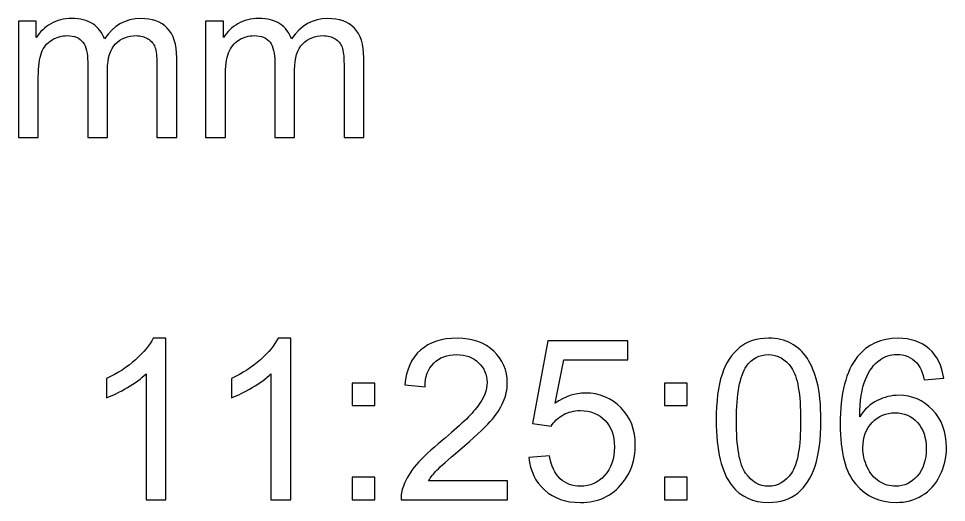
# Model space of a CAD drawing. Header units: millimetres. Extents: x -284 to 247, y -404 to 405.
# Drawn here: x -194.9 to -177.41, y -395.04 to -385.92 of the extents above; entities that cross this region are included whole.
import ezdxf

# ---------------------------------------------------------------- set-up
doc = ezdxf.new("R2010")
doc.units = ezdxf.units.MM
doc.header["$MEASUREMENT"] = 0
doc.layers.add('Layer 1', color=7, linetype='Continuous')

msp = doc.modelspace()

# ---------------------------------------------------------------- linework, layer by layer
at = {"layer": 'Layer 1'}
for points, knots in [([(-194.8968, -388.16), (-194.8968, -388.16), (-194.8968, -385.9629), (-194.8968, -385.9629), (-194.8968, -385.9629), (-194.8968, -385.9629), (-194.5624, -385.9629), (-194.5624, -385.9629), (-194.5624, -385.9629), (-194.5624, -385.9629), (-194.5624, -386.2734), (-194.5624, -386.2734), (-194.5624, -386.2734), (-194.4939, -386.1661), (-194.4022, -386.0793), (-194.2879, -386.0144), (-194.2879, -386.0144), (-194.1736, -385.9488), (-194.0438, -385.9164), (-193.8977, -385.9164), (-193.8977, -385.9164), (-193.7355, -385.9164), (-193.6021, -385.9502), (-193.4984, -386.0172), (-193.4984, -386.0172), (-193.3947, -386.085), (-193.3213, -386.1788), (-193.279, -386.3002), (-193.279, -386.3002), (-193.104, -386.0441), (-192.8775, -385.9164), (-192.5981, -385.9164), (-192.5981, -385.9164), (-192.3794, -385.9164), (-192.2108, -385.9763), (-192.0937, -386.097), (-192.0937, -386.097), (-191.9758, -386.2176), (-191.9166, -386.4032), (-191.9166, -386.6537), (-191.9166, -386.6537), (-191.9166, -386.6537), (-191.9166, -388.16), (-191.9166, -388.16), (-191.9166, -388.16), (-191.9166, -388.16), (-192.2891, -388.16), (-192.2891, -388.16), (-192.2891, -388.16), (-192.2891, -388.16), (-192.2891, -386.7771), (-192.2891, -386.7771), (-192.2891, -386.7771), (-192.2891, -386.629), (-192.3018, -386.5217), (-192.3258, -386.4561), (-192.3258, -386.4561), (-192.3498, -386.3905), (-192.3935, -386.3383), (-192.4577, -386.2981), (-192.4577, -386.2981), (-192.5212, -386.2578), (-192.596, -386.2381), (-192.6814, -386.2381), (-192.6814, -386.2381), (-192.8366, -386.2381), (-192.965, -386.2896), (-193.0673, -386.3919), (-193.0673, -386.3919), (-193.1696, -386.4949), (-193.2204, -386.6593), (-193.2204, -386.8851), (-193.2204, -386.8851), (-193.2204, -386.8851), (-193.2204, -388.16), (-193.2204, -388.16), (-193.2204, -388.16), (-193.2204, -388.16), (-193.5929, -388.16), (-193.5929, -388.16), (-193.5929, -388.16), (-193.5929, -388.16), (-193.5929, -386.7341), (-193.5929, -386.7341), (-193.5929, -386.7341), (-193.5929, -386.569), (-193.6233, -386.4448), (-193.684, -386.3623), (-193.684, -386.3623), (-193.7446, -386.2797), (-193.8441, -386.2381), (-193.9817, -386.2381), (-193.9817, -386.2381), (-194.0861, -386.2381), (-194.1828, -386.2656), (-194.2717, -386.3206), (-194.2717, -386.3206), (-194.3606, -386.3757), (-194.4248, -386.4561), (-194.465, -386.5626), (-194.465, -386.5626), (-194.5045, -386.6685), (-194.5243, -386.8216), (-194.5243, -387.0212), (-194.5243, -387.0212), (-194.5243, -387.0212), (-194.5243, -388.16), (-194.5243, -388.16), (-194.5243, -388.16), (-194.5243, -388.16), (-194.8968, -388.16), (-194.8968, -388.16)], [0, 0, 0, 0, 0.0344828, 0.0344828, 0.0344828, 0.0344828, 0.0689655, 0.0689655, 0.0689655, 0.0689655, 0.1034483, 0.1034483, 0.1034483, 0.1034483, 0.137931, 0.137931, 0.137931, 0.137931, 0.1724138, 0.1724138, 0.1724138, 0.1724138, 0.2068966, 0.2068966, 0.2068966, 0.2068966, 0.2413793, 0.2413793, 0.2413793, 0.2413793, 0.2758621, 0.2758621, 0.2758621, 0.2758621, 0.3103448, 0.3103448, 0.3103448, 0.3103448, 0.3448276, 0.3448276, 0.3448276, 0.3448276, 0.3793103, 0.3793103, 0.3793103, 0.3793103, 0.4137931, 0.4137931, 0.4137931, 0.4137931, 0.4482759, 0.4482759, 0.4482759, 0.4482759, 0.4827586, 0.4827586, 0.4827586, 0.4827586, 0.5172414, 0.5172414, 0.5172414, 0.5172414, 0.5517241, 0.5517241, 0.5517241, 0.5517241, 0.5862069, 0.5862069, 0.5862069, 0.5862069, 0.6206897, 0.6206897, 0.6206897, 0.6206897, 0.6551724, 0.6551724, 0.6551724, 0.6551724, 0.6896552, 0.6896552, 0.6896552, 0.6896552, 0.7241379, 0.7241379, 0.7241379, 0.7241379, 0.7586207, 0.7586207, 0.7586207, 0.7586207, 0.7931034, 0.7931034, 0.7931034, 0.7931034, 0.8275862, 0.8275862, 0.8275862, 0.8275862, 0.862069, 0.862069, 0.862069, 0.862069, 0.8965517, 0.8965517, 0.8965517, 0.8965517, 0.9310345, 0.9310345, 0.9310345, 0.9310345, 1, 1, 1, 1]), ([(-191.3705, -388.16), (-191.3705, -388.16), (-191.3705, -385.9629), (-191.3705, -385.9629), (-191.3705, -385.9629), (-191.3705, -385.9629), (-191.0361, -385.9629), (-191.0361, -385.9629), (-191.0361, -385.9629), (-191.0361, -385.9629), (-191.0361, -386.2734), (-191.0361, -386.2734), (-191.0361, -386.2734), (-190.9676, -386.1661), (-190.8759, -386.0793), (-190.7616, -386.0144), (-190.7616, -386.0144), (-190.6473, -385.9488), (-190.5175, -385.9164), (-190.3714, -385.9164), (-190.3714, -385.9164), (-190.2092, -385.9164), (-190.0758, -385.9502), (-189.9721, -386.0172), (-189.9721, -386.0172), (-189.8684, -386.085), (-189.795, -386.1788), (-189.7527, -386.3002), (-189.7527, -386.3002), (-189.5777, -386.0441), (-189.3512, -385.9164), (-189.0718, -385.9164), (-189.0718, -385.9164), (-188.8531, -385.9164), (-188.6845, -385.9763), (-188.5674, -386.097), (-188.5674, -386.097), (-188.4495, -386.2176), (-188.3903, -386.4032), (-188.3903, -386.6537), (-188.3903, -386.6537), (-188.3903, -386.6537), (-188.3903, -388.16), (-188.3903, -388.16), (-188.3903, -388.16), (-188.3903, -388.16), (-188.7628, -388.16), (-188.7628, -388.16), (-188.7628, -388.16), (-188.7628, -388.16), (-188.7628, -386.7771), (-188.7628, -386.7771), (-188.7628, -386.7771), (-188.7628, -386.629), (-188.7755, -386.5217), (-188.7995, -386.4561), (-188.7995, -386.4561), (-188.8235, -386.3905), (-188.8672, -386.3383), (-188.9314, -386.2981), (-188.9314, -386.2981), (-188.9949, -386.2578), (-189.0697, -386.2381), (-189.1551, -386.2381), (-189.1551, -386.2381), (-189.3103, -386.2381), (-189.4387, -386.2896), (-189.541, -386.3919), (-189.541, -386.3919), (-189.6433, -386.4949), (-189.6941, -386.6593), (-189.6941, -386.8851), (-189.6941, -386.8851), (-189.6941, -386.8851), (-189.6941, -388.16), (-189.6941, -388.16), (-189.6941, -388.16), (-189.6941, -388.16), (-190.0666, -388.16), (-190.0666, -388.16), (-190.0666, -388.16), (-190.0666, -388.16), (-190.0666, -386.7341), (-190.0666, -386.7341), (-190.0666, -386.7341), (-190.0666, -386.569), (-190.097, -386.4448), (-190.1577, -386.3623), (-190.1577, -386.3623), (-190.2183, -386.2797), (-190.3178, -386.2381), (-190.4554, -386.2381), (-190.4554, -386.2381), (-190.5598, -386.2381), (-190.6565, -386.2656), (-190.7454, -386.3206), (-190.7454, -386.3206), (-190.8343, -386.3757), (-190.8985, -386.4561), (-190.9387, -386.5626), (-190.9387, -386.5626), (-190.9782, -386.6685), (-190.998, -386.8216), (-190.998, -387.0212), (-190.998, -387.0212), (-190.998, -387.0212), (-190.998, -388.16), (-190.998, -388.16), (-190.998, -388.16), (-190.998, -388.16), (-191.3705, -388.16), (-191.3705, -388.16)], [0, 0, 0, 0, 0.0344828, 0.0344828, 0.0344828, 0.0344828, 0.0689655, 0.0689655, 0.0689655, 0.0689655, 0.1034483, 0.1034483, 0.1034483, 0.1034483, 0.137931, 0.137931, 0.137931, 0.137931, 0.1724138, 0.1724138, 0.1724138, 0.1724138, 0.2068966, 0.2068966, 0.2068966, 0.2068966, 0.2413793, 0.2413793, 0.2413793, 0.2413793, 0.2758621, 0.2758621, 0.2758621, 0.2758621, 0.3103448, 0.3103448, 0.3103448, 0.3103448, 0.3448276, 0.3448276, 0.3448276, 0.3448276, 0.3793103, 0.3793103, 0.3793103, 0.3793103, 0.4137931, 0.4137931, 0.4137931, 0.4137931, 0.4482759, 0.4482759, 0.4482759, 0.4482759, 0.4827586, 0.4827586, 0.4827586, 0.4827586, 0.5172414, 0.5172414, 0.5172414, 0.5172414, 0.5517241, 0.5517241, 0.5517241, 0.5517241, 0.5862069, 0.5862069, 0.5862069, 0.5862069, 0.6206897, 0.6206897, 0.6206897, 0.6206897, 0.6551724, 0.6551724, 0.6551724, 0.6551724, 0.6896552, 0.6896552, 0.6896552, 0.6896552, 0.7241379, 0.7241379, 0.7241379, 0.7241379, 0.7586207, 0.7586207, 0.7586207, 0.7586207, 0.7931034, 0.7931034, 0.7931034, 0.7931034, 0.8275862, 0.8275862, 0.8275862, 0.8275862, 0.862069, 0.862069, 0.862069, 0.862069, 0.8965517, 0.8965517, 0.8965517, 0.8965517, 0.9310345, 0.9310345, 0.9310345, 0.9310345, 1, 1, 1, 1]), ([(-192.1213, -394.9852), (-192.1213, -394.9852), (-192.4938, -394.9852), (-192.4938, -394.9852), (-192.4938, -394.9852), (-192.4938, -394.9852), (-192.4938, -392.6131), (-192.4938, -392.6131), (-192.4938, -392.6131), (-192.5834, -392.6992), (-192.7013, -392.7846), (-192.8466, -392.87), (-192.8466, -392.87), (-192.992, -392.9553), (-193.1232, -393.0195), (-193.2389, -393.0619), (-193.2389, -393.0619), (-193.2389, -393.0619), (-193.2389, -392.702), (-193.2389, -392.702), (-193.2389, -392.702), (-193.0308, -392.6047), (-192.8487, -392.4861), (-192.6928, -392.3464), (-192.6928, -392.3464), (-192.5369, -392.2074), (-192.4261, -392.0727), (-192.3612, -391.9415), (-192.3612, -391.9415), (-192.3612, -391.9415), (-192.1213, -391.9415), (-192.1213, -391.9415), (-192.1213, -391.9415), (-192.1213, -391.9415), (-192.1213, -394.9852), (-192.1213, -394.9852)], [0, 0, 0, 0, 0.1, 0.1, 0.1, 0.1, 0.2, 0.2, 0.2, 0.2, 0.3, 0.3, 0.3, 0.3, 0.4, 0.4, 0.4, 0.4, 0.5, 0.5, 0.5, 0.5, 0.6, 0.6, 0.6, 0.6, 0.7, 0.7, 0.7, 0.7, 0.8, 0.8, 0.8, 0.8, 1, 1, 1, 1]), ([(-189.7669, -394.9852), (-189.7669, -394.9852), (-190.1394, -394.9852), (-190.1394, -394.9852), (-190.1394, -394.9852), (-190.1394, -394.9852), (-190.1394, -392.6131), (-190.1394, -392.6131), (-190.1394, -392.6131), (-190.229, -392.6992), (-190.3469, -392.7846), (-190.4922, -392.87), (-190.4922, -392.87), (-190.6376, -392.9553), (-190.7688, -393.0195), (-190.8845, -393.0619), (-190.8845, -393.0619), (-190.8845, -393.0619), (-190.8845, -392.702), (-190.8845, -392.702), (-190.8845, -392.702), (-190.6764, -392.6047), (-190.4943, -392.4861), (-190.3384, -392.3464), (-190.3384, -392.3464), (-190.1825, -392.2074), (-190.0717, -392.0727), (-190.0068, -391.9415), (-190.0068, -391.9415), (-190.0068, -391.9415), (-189.7669, -391.9415), (-189.7669, -391.9415), (-189.7669, -391.9415), (-189.7669, -391.9415), (-189.7669, -394.9852), (-189.7669, -394.9852)], [0, 0, 0, 0, 0.1, 0.1, 0.1, 0.1, 0.2, 0.2, 0.2, 0.2, 0.3, 0.3, 0.3, 0.3, 0.4, 0.4, 0.4, 0.4, 0.5, 0.5, 0.5, 0.5, 0.6, 0.6, 0.6, 0.6, 0.7, 0.7, 0.7, 0.7, 0.8, 0.8, 0.8, 0.8, 1, 1, 1, 1]), ([(-185.6818, -394.6296), (-185.6818, -394.6296), (-185.6818, -394.9852), (-185.6818, -394.9852), (-185.6818, -394.9852), (-185.6818, -394.9852), (-187.6883, -394.9852), (-187.6883, -394.9852), (-187.6883, -394.9852), (-187.6912, -394.8956), (-187.6763, -394.8095), (-187.6446, -394.7263), (-187.6446, -394.7263), (-187.5931, -394.5901), (-187.5105, -394.4553), (-187.3969, -394.3234), (-187.3969, -394.3234), (-187.2833, -394.1915), (-187.1211, -394.0391), (-186.9101, -393.8662), (-186.9101, -393.8662), (-186.582, -393.596), (-186.3591, -393.3822), (-186.2427, -393.2241), (-186.2427, -393.2241), (-186.1255, -393.0661), (-186.067, -392.9165), (-186.067, -392.7754), (-186.067, -392.7754), (-186.067, -392.628), (-186.1199, -392.5038), (-186.2257, -392.4022), (-186.2257, -392.4022), (-186.3316, -392.3013), (-186.4698, -392.2505), (-186.6399, -392.2505), (-186.6399, -392.2505), (-186.8198, -392.2505), (-186.9637, -392.3041), (-187.0717, -392.4114), (-187.0717, -392.4114), (-187.1796, -392.5179), (-187.234, -392.6661), (-187.2354, -392.8559), (-187.2354, -392.8559), (-187.2354, -392.8559), (-187.6164, -392.8178), (-187.6164, -392.8178), (-187.6164, -392.8178), (-187.5903, -392.5327), (-187.4915, -392.3154), (-187.3207, -392.1658), (-187.3207, -392.1658), (-187.1493, -392.0162), (-186.92, -391.9415), (-186.6314, -391.9415), (-186.6314, -391.9415), (-186.3407, -391.9415), (-186.11, -392.0219), (-185.9407, -392.1835), (-185.9407, -392.1835), (-185.7706, -392.345), (-185.686, -392.5454), (-185.686, -392.7839), (-185.686, -392.7839), (-185.686, -392.9052), (-185.7107, -393.0245), (-185.7608, -393.1416), (-185.7608, -393.1416), (-185.8102, -393.2594), (-185.8927, -393.3829), (-186.0077, -393.5127), (-186.0077, -393.5127), (-186.1234, -393.6418), (-186.3146, -393.8203), (-186.5813, -394.0461), (-186.5813, -394.0461), (-186.805, -394.2338), (-186.9489, -394.3608), (-187.0124, -394.4278), (-187.0124, -394.4278), (-187.0759, -394.4948), (-187.1281, -394.5619), (-187.1698, -394.6296), (-187.1698, -394.6296), (-187.1698, -394.6296), (-185.6818, -394.6296), (-185.6818, -394.6296)], [0, 0, 0, 0, 0.0434783, 0.0434783, 0.0434783, 0.0434783, 0.0869565, 0.0869565, 0.0869565, 0.0869565, 0.1304348, 0.1304348, 0.1304348, 0.1304348, 0.173913, 0.173913, 0.173913, 0.173913, 0.2173913, 0.2173913, 0.2173913, 0.2173913, 0.2608696, 0.2608696, 0.2608696, 0.2608696, 0.3043478, 0.3043478, 0.3043478, 0.3043478, 0.3478261, 0.3478261, 0.3478261, 0.3478261, 0.3913043, 0.3913043, 0.3913043, 0.3913043, 0.4347826, 0.4347826, 0.4347826, 0.4347826, 0.4782609, 0.4782609, 0.4782609, 0.4782609, 0.5217391, 0.5217391, 0.5217391, 0.5217391, 0.5652174, 0.5652174, 0.5652174, 0.5652174, 0.6086957, 0.6086957, 0.6086957, 0.6086957, 0.6521739, 0.6521739, 0.6521739, 0.6521739, 0.6956522, 0.6956522, 0.6956522, 0.6956522, 0.7391304, 0.7391304, 0.7391304, 0.7391304, 0.7826087, 0.7826087, 0.7826087, 0.7826087, 0.826087, 0.826087, 0.826087, 0.826087, 0.8695652, 0.8695652, 0.8695652, 0.8695652, 0.9130435, 0.9130435, 0.9130435, 0.9130435, 1, 1, 1, 1]), ([(-185.2789, -394.1893), (-185.2789, -394.1893), (-184.8894, -394.1597), (-184.8894, -394.1597), (-184.8894, -394.1597), (-184.8605, -394.3495), (-184.7935, -394.492), (-184.6891, -394.588), (-184.6891, -394.588), (-184.5846, -394.6832), (-184.4569, -394.7312), (-184.3067, -394.7312), (-184.3067, -394.7312), (-184.1253, -394.7312), (-183.9736, -394.6635), (-183.8502, -394.5287), (-183.8502, -394.5287), (-183.7274, -394.3932), (-183.666, -394.214), (-183.666, -393.9911), (-183.666, -393.9911), (-183.666, -393.7787), (-183.7246, -393.6115), (-183.8424, -393.4887), (-183.8424, -393.4887), (-183.9602, -393.366), (-184.1162, -393.3046), (-184.3102, -393.3046), (-184.3102, -393.3046), (-184.4308, -393.3046), (-184.5388, -393.3321), (-184.6347, -393.3871), (-184.6347, -393.3871), (-184.73, -393.4422), (-184.8048, -393.5134), (-184.8598, -393.6009), (-184.8598, -393.6009), (-184.8598, -393.6009), (-185.2112, -393.5501), (-185.2112, -393.5501), (-185.2112, -393.5501), (-185.2112, -393.5501), (-184.9191, -391.9923), (-184.9191, -391.9923), (-184.9191, -391.9923), (-184.9191, -391.9923), (-183.4162, -391.9923), (-183.4162, -391.9923), (-183.4162, -391.9923), (-183.4162, -391.9923), (-183.4162, -392.3479), (-183.4162, -392.3479), (-183.4162, -392.3479), (-183.4162, -392.3479), (-184.622, -392.3479), (-184.622, -392.3479), (-184.622, -392.3479), (-184.622, -392.3479), (-184.7836, -393.1656), (-184.7836, -393.1656), (-184.7836, -393.1656), (-184.6023, -393.0379), (-184.4118, -392.9744), (-184.2128, -392.9744), (-184.2128, -392.9744), (-183.9489, -392.9744), (-183.726, -393.0661), (-183.5447, -393.2495), (-183.5447, -393.2495), (-183.3633, -393.433), (-183.2723, -393.6686), (-183.2723, -393.9565), (-183.2723, -393.9565), (-183.2723, -394.231), (-183.352, -394.468), (-183.5115, -394.6677), (-183.5115, -394.6677), (-183.7055, -394.9132), (-183.9708, -395.036), (-184.3067, -395.036), (-184.3067, -395.036), (-184.5818, -395.036), (-184.8062, -394.9584), (-184.9805, -394.8039), (-184.9805, -394.8039), (-185.1547, -394.6494), (-185.2542, -394.4447), (-185.2789, -394.1893)], [0, 0, 0, 0, 0.0434783, 0.0434783, 0.0434783, 0.0434783, 0.0869565, 0.0869565, 0.0869565, 0.0869565, 0.1304348, 0.1304348, 0.1304348, 0.1304348, 0.173913, 0.173913, 0.173913, 0.173913, 0.2173913, 0.2173913, 0.2173913, 0.2173913, 0.2608696, 0.2608696, 0.2608696, 0.2608696, 0.3043478, 0.3043478, 0.3043478, 0.3043478, 0.3478261, 0.3478261, 0.3478261, 0.3478261, 0.3913043, 0.3913043, 0.3913043, 0.3913043, 0.4347826, 0.4347826, 0.4347826, 0.4347826, 0.4782609, 0.4782609, 0.4782609, 0.4782609, 0.5217391, 0.5217391, 0.5217391, 0.5217391, 0.5652174, 0.5652174, 0.5652174, 0.5652174, 0.6086957, 0.6086957, 0.6086957, 0.6086957, 0.6521739, 0.6521739, 0.6521739, 0.6521739, 0.6956522, 0.6956522, 0.6956522, 0.6956522, 0.7391304, 0.7391304, 0.7391304, 0.7391304, 0.7826087, 0.7826087, 0.7826087, 0.7826087, 0.826087, 0.826087, 0.826087, 0.826087, 0.8695652, 0.8695652, 0.8695652, 0.8695652, 0.9130435, 0.9130435, 0.9130435, 0.9130435, 1, 1, 1, 1]), ([(-181.7483, -393.4894), (-181.7483, -393.1317), (-181.7116, -392.8424), (-181.6382, -392.6237), (-181.6382, -392.6237), (-181.5642, -392.4043), (-181.4548, -392.2357), (-181.3094, -392.1178), (-181.3094, -392.1178), (-181.1648, -392), (-180.9821, -391.9415), (-180.7619, -391.9415), (-180.7619, -391.9415), (-180.5997, -391.9415), (-180.4571, -391.9739), (-180.3337, -392.0395), (-180.3337, -392.0395), (-180.2109, -392.1051), (-180.1093, -392.1997), (-180.0303, -392.3232), (-180.0303, -392.3232), (-179.9513, -392.4459), (-179.8892, -392.5962), (-179.844, -392.7733), (-179.844, -392.7733), (-179.7982, -392.9504), (-179.7756, -393.1896), (-179.7756, -393.4894), (-179.7756, -393.4894), (-179.7756, -393.845), (-179.8123, -394.1329), (-179.8849, -394.3516), (-179.8849, -394.3516), (-179.9576, -394.571), (-180.067, -394.7397), (-180.2123, -394.8582), (-180.2123, -394.8582), (-180.357, -394.9767), (-180.5404, -395.036), (-180.7619, -395.036), (-180.7619, -395.036), (-181.0533, -395.036), (-181.2826, -394.9323), (-181.4491, -394.7241), (-181.4491, -394.7241), (-181.6488, -394.4701), (-181.7483, -394.0588), (-181.7483, -393.4894)], [0, 0, 0, 0, 0.0769231, 0.0769231, 0.0769231, 0.0769231, 0.1538462, 0.1538462, 0.1538462, 0.1538462, 0.2307692, 0.2307692, 0.2307692, 0.2307692, 0.3076923, 0.3076923, 0.3076923, 0.3076923, 0.3846154, 0.3846154, 0.3846154, 0.3846154, 0.4615385, 0.4615385, 0.4615385, 0.4615385, 0.5384615, 0.5384615, 0.5384615, 0.5384615, 0.6153846, 0.6153846, 0.6153846, 0.6153846, 0.6923077, 0.6923077, 0.6923077, 0.6923077, 0.7692308, 0.7692308, 0.7692308, 0.7692308, 0.8461538, 0.8461538, 0.8461538, 0.8461538, 1, 1, 1, 1]), ([(-177.4593, -392.695), (-177.4593, -392.695), (-177.8276, -392.7246), (-177.8276, -392.7246), (-177.8276, -392.7246), (-177.8607, -392.5786), (-177.908, -392.472), (-177.9694, -392.4057), (-177.9694, -392.4057), (-178.0703, -392.2992), (-178.1952, -392.2463), (-178.3433, -392.2463), (-178.3433, -392.2463), (-178.4626, -392.2463), (-178.5684, -392.2794), (-178.6594, -392.3457), (-178.6594, -392.3457), (-178.7765, -392.4311), (-178.8683, -392.5553), (-178.9367, -392.719), (-178.9367, -392.719), (-179.0044, -392.8834), (-179.0397, -393.1169), (-179.0425, -393.4196), (-179.0425, -393.4196), (-178.9529, -393.2834), (-178.8429, -393.1818), (-178.713, -393.1162), (-178.713, -393.1162), (-178.5832, -393.0499), (-178.4478, -393.0167), (-178.3052, -393.0167), (-178.3052, -393.0167), (-178.0569, -393.0167), (-177.8452, -393.1084), (-177.6702, -393.2912), (-177.6702, -393.2912), (-177.496, -393.4739), (-177.4085, -393.7096), (-177.4085, -393.9995), (-177.4085, -393.9995), (-177.4085, -394.19), (-177.4494, -394.3664), (-177.5312, -394.5301), (-177.5312, -394.5301), (-177.6138, -394.6938), (-177.726, -394.8187), (-177.8699, -394.9055), (-177.8699, -394.9055), (-178.0131, -394.9923), (-178.1761, -395.036), (-178.3582, -395.036), (-178.3582, -395.036), (-178.6679, -395.036), (-178.9212, -394.9217), (-179.1173, -394.6938), (-179.1173, -394.6938), (-179.3128, -394.4659), (-179.4108, -394.0899), (-179.4108, -393.5663), (-179.4108, -393.5663), (-179.4108, -392.9807), (-179.3022, -392.5546), (-179.0856, -392.2886), (-179.0856, -392.2886), (-178.8965, -392.0572), (-178.6418, -391.9415), (-178.3208, -391.9415), (-178.3208, -391.9415), (-178.0823, -391.9415), (-177.8861, -392.0085), (-177.7337, -392.1418), (-177.7337, -392.1418), (-177.5813, -392.2752), (-177.4896, -392.4593), (-177.4593, -392.695)], [0, 0, 0, 0, 0.05, 0.05, 0.05, 0.05, 0.1, 0.1, 0.1, 0.1, 0.15, 0.15, 0.15, 0.15, 0.2, 0.2, 0.2, 0.2, 0.25, 0.25, 0.25, 0.25, 0.3, 0.3, 0.3, 0.3, 0.35, 0.35, 0.35, 0.35, 0.4, 0.4, 0.4, 0.4, 0.45, 0.45, 0.45, 0.45, 0.5, 0.5, 0.5, 0.5, 0.55, 0.55, 0.55, 0.55, 0.6, 0.6, 0.6, 0.6, 0.65, 0.65, 0.65, 0.65, 0.7, 0.7, 0.7, 0.7, 0.75, 0.75, 0.75, 0.75, 0.8, 0.8, 0.8, 0.8, 0.85, 0.85, 0.85, 0.85, 0.9, 0.9, 0.9, 0.9, 1, 1, 1, 1]), ([(-181.3673, -393.4908), (-181.3673, -393.9897), (-181.3094, -394.3213), (-181.193, -394.485), (-181.193, -394.485), (-181.0766, -394.6494), (-180.9327, -394.7312), (-180.7619, -394.7312), (-180.7619, -394.7312), (-180.5912, -394.7312), (-180.4473, -394.6487), (-180.3309, -394.4843), (-180.3309, -394.4843), (-180.2144, -394.3192), (-180.1566, -393.9883), (-180.1566, -393.4908), (-180.1566, -393.4908), (-180.1566, -392.992), (-180.2144, -392.6604), (-180.3309, -392.4967), (-180.3309, -392.4967), (-180.4466, -392.3323), (-180.5919, -392.2505), (-180.7662, -392.2505), (-180.7662, -392.2505), (-180.9369, -392.2505), (-181.0738, -392.3232), (-181.1761, -392.4678), (-181.1761, -392.4678), (-181.3038, -392.6519), (-181.3673, -392.9934), (-181.3673, -393.4908)], [0, 0, 0, 0, 0.1111111, 0.1111111, 0.1111111, 0.1111111, 0.2222222, 0.2222222, 0.2222222, 0.2222222, 0.3333333, 0.3333333, 0.3333333, 0.3333333, 0.4444444, 0.4444444, 0.4444444, 0.4444444, 0.5555556, 0.5555556, 0.5555556, 0.5555556, 0.6666667, 0.6666667, 0.6666667, 0.6666667, 0.7777778, 0.7777778, 0.7777778, 0.7777778, 1, 1, 1, 1]), ([(-188.6063, -393.2114), (-188.6063, -393.2114), (-188.6063, -392.7881), (-188.6063, -392.7881), (-188.6063, -392.7881), (-188.6063, -392.7881), (-188.183, -392.7881), (-188.183, -392.7881), (-188.183, -392.7881), (-188.183, -392.7881), (-188.183, -393.2114), (-188.183, -393.2114), (-188.183, -393.2114), (-188.183, -393.2114), (-188.6063, -393.2114), (-188.6063, -393.2114)], [0, 0, 0, 0, 0.2, 0.2, 0.2, 0.2, 0.4, 0.4, 0.4, 0.4, 0.6, 0.6, 0.6, 0.6, 1, 1, 1, 1]), ([(-182.7213, -393.2114), (-182.7213, -393.2114), (-182.7213, -392.7881), (-182.7213, -392.7881), (-182.7213, -392.7881), (-182.7213, -392.7881), (-182.298, -392.7881), (-182.298, -392.7881), (-182.298, -392.7881), (-182.298, -392.7881), (-182.298, -393.2114), (-182.298, -393.2114), (-182.298, -393.2114), (-182.298, -393.2114), (-182.7213, -393.2114), (-182.7213, -393.2114)], [0, 0, 0, 0, 0.2, 0.2, 0.2, 0.2, 0.4, 0.4, 0.4, 0.4, 0.6, 0.6, 0.6, 0.6, 1, 1, 1, 1]), ([(-178.9833, -394.0031), (-178.9833, -394.1315), (-178.9558, -394.2543), (-178.9014, -394.3714), (-178.9014, -394.3714), (-178.8471, -394.4885), (-178.7709, -394.5774), (-178.6742, -394.6388), (-178.6742, -394.6388), (-178.5769, -394.7002), (-178.4739, -394.7312), (-178.3645, -394.7312), (-178.3645, -394.7312), (-178.2058, -394.7312), (-178.0703, -394.6677), (-177.9581, -394.5407), (-177.9581, -394.5407), (-177.8459, -394.4137), (-177.7895, -394.2416), (-177.7895, -394.0235), (-177.7895, -394.0235), (-177.7895, -393.814), (-177.8452, -393.6489), (-177.956, -393.5282), (-177.956, -393.5282), (-178.0668, -393.4076), (-178.2079, -393.3469), (-178.3793, -393.3469), (-178.3793, -393.3469), (-178.5472, -393.3469), (-178.6905, -393.4076), (-178.8076, -393.5282), (-178.8076, -393.5282), (-178.9247, -393.6489), (-178.9833, -393.8069), (-178.9833, -394.0031)], [0, 0, 0, 0, 0.1, 0.1, 0.1, 0.1, 0.2, 0.2, 0.2, 0.2, 0.3, 0.3, 0.3, 0.3, 0.4, 0.4, 0.4, 0.4, 0.5, 0.5, 0.5, 0.5, 0.6, 0.6, 0.6, 0.6, 0.7, 0.7, 0.7, 0.7, 0.8, 0.8, 0.8, 0.8, 1, 1, 1, 1]), ([(-188.6063, -394.9852), (-188.6063, -394.9852), (-188.6063, -394.5619), (-188.6063, -394.5619), (-188.6063, -394.5619), (-188.6063, -394.5619), (-188.183, -394.5619), (-188.183, -394.5619), (-188.183, -394.5619), (-188.183, -394.5619), (-188.183, -394.9852), (-188.183, -394.9852), (-188.183, -394.9852), (-188.183, -394.9852), (-188.6063, -394.9852), (-188.6063, -394.9852)], [0, 0, 0, 0, 0.2, 0.2, 0.2, 0.2, 0.4, 0.4, 0.4, 0.4, 0.6, 0.6, 0.6, 0.6, 1, 1, 1, 1]), ([(-182.7213, -394.9852), (-182.7213, -394.9852), (-182.7213, -394.5619), (-182.7213, -394.5619), (-182.7213, -394.5619), (-182.7213, -394.5619), (-182.298, -394.5619), (-182.298, -394.5619), (-182.298, -394.5619), (-182.298, -394.5619), (-182.298, -394.9852), (-182.298, -394.9852), (-182.298, -394.9852), (-182.298, -394.9852), (-182.7213, -394.9852), (-182.7213, -394.9852)], [0, 0, 0, 0, 0.2, 0.2, 0.2, 0.2, 0.4, 0.4, 0.4, 0.4, 0.6, 0.6, 0.6, 0.6, 1, 1, 1, 1])]:
    msp.add_open_spline(points, degree=3, knots=knots, dxfattribs=at)

doc.saveas('drawing.dxf')
